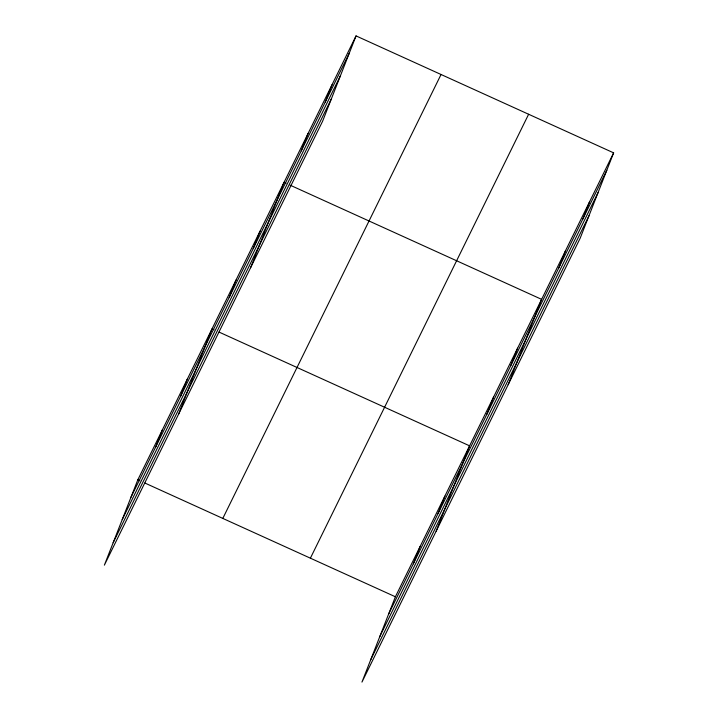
<?xml version="1.0" encoding="UTF-8"?>
<svg xmlns="http://www.w3.org/2000/svg" width="718" height="718" viewBox="0 0 718 718"><rect width="100%" height="100%" fill="white"/><g stroke="black" fill="none" stroke-linecap="round" stroke-linejoin="round"><path stroke-width="1.08" d="M356.047 35.9L137.811 479.821L104.37 565.147L322.606 121.225L356.047 35.9L613.63 152.853L580.189 238.179L361.953 682.1L395.394 596.775L613.63 152.853M155.734 446.883L162.537 429.508M180.469 396.569L187.272 379.194M178.567 414.214L212.007 328.889L214.036 329.804M229.204 297.431L236.016 280.056M253.212 248.599L260.024 231.223M250.591 267.715L284.023 182.39L286.051 183.314M301.219 150.933L308.031 133.566M325.227 102.1L332.039 84.733M413.317 563.836L420.129 546.461M438.052 513.523L444.864 496.156M436.158 531.167L469.599 445.842L219.089 332.102M486.795 414.385L493.598 397.009M510.794 365.552L517.606 348.185M508.173 384.677L541.614 299.352L290.099 185.154M558.81 267.895L565.622 250.519M582.819 219.062L589.622 201.686M130.999 497.188L349.235 53.276M122.213 519.617L340.449 75.695M113.157 542.718L331.393 98.797M222.813 518.414L441.049 74.492M310.391 558.182L528.627 114.261M388.591 614.15L606.818 170.229M379.795 636.57L598.031 192.657M370.748 659.68L588.984 215.759M137.811 479.821L139.831 480.737M144.892 483.035L395.394 596.775"/></g></svg>
